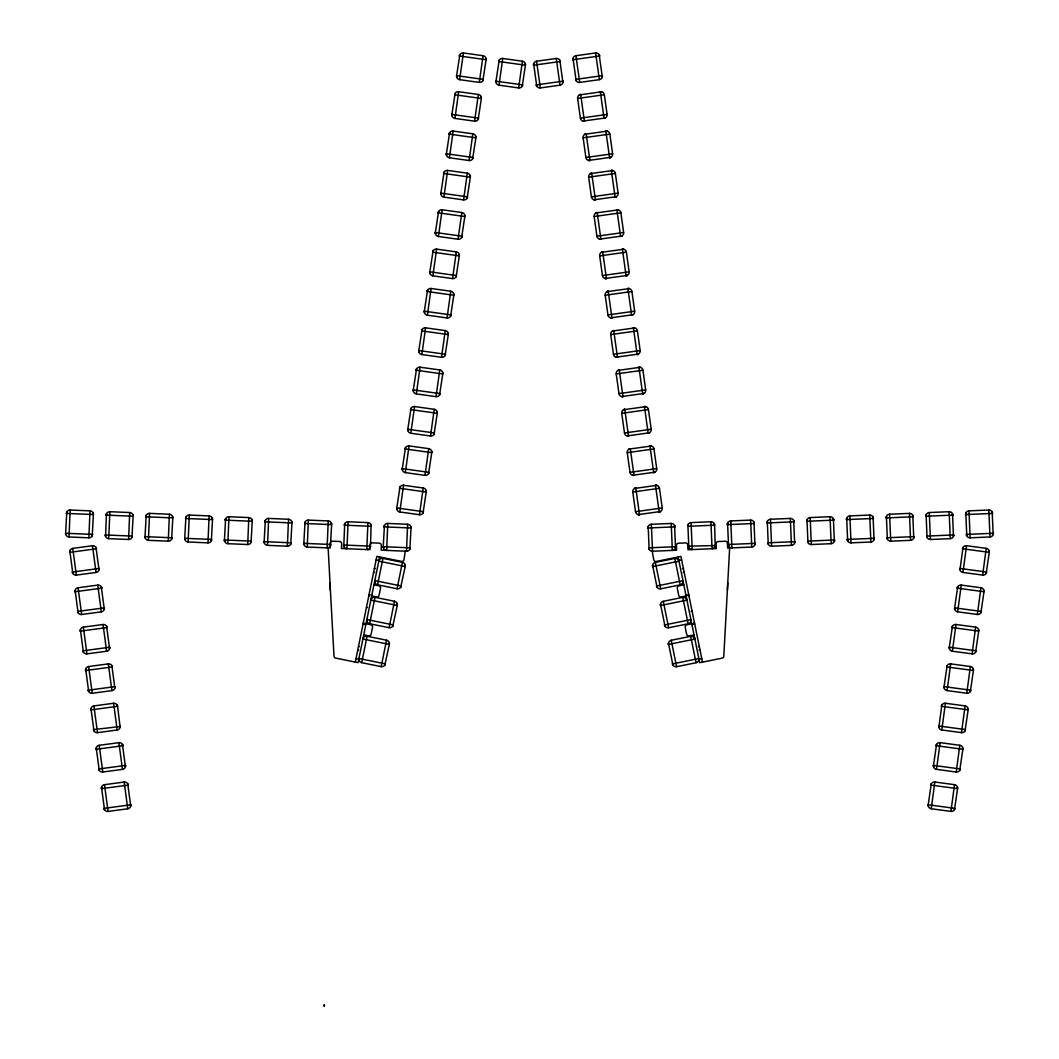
<?xml version="1.0" encoding="UTF-8"?>
<svg xmlns="http://www.w3.org/2000/svg" width="1059" height="1059" viewBox="0 0 1059 1059"><rect width="100%" height="100%" fill="white"/><g stroke="black" fill="none" stroke-linecap="round" stroke-linejoin="round"><path stroke-width="1.5" d="M652.596 565.294L657.057 587.216M660.525 604.239L664.999 626.16M668.467 643.17L672.928 665.105M690.892 620.878L690.905 619.594L664.483 624.982L664.933 625.869M66.783 512.185L65.618 533.273L92.57 534.411A3.548 3.548 0 0 1 88.863 537.813L69.02 536.966L70.159 510.028L90.002 510.862A3.548 3.548 0 0 1 93.404 514.555L92.239 535.655M88.863 537.813L90.002 510.862M105.543 536.211L106.482 513.853M105.556 535.92L105.331 534.954L132.269 536.092A3.548 3.548 0 0 1 128.576 539.481L108.72 538.647L109.858 511.709L129.714 512.543A3.548 3.548 0 0 1 133.103 516.236L131.951 537.337M128.576 539.481L129.714 512.543M146.195 515.534L145.03 536.635L171.968 537.773A3.548 3.548 0 0 1 168.275 541.162L148.419 540.328L149.557 513.377L169.414 514.224A3.548 3.548 0 0 1 172.816 517.917L171.651 539.005M168.275 541.162L169.414 514.224M185.894 517.216L184.729 538.303L211.681 539.441A3.548 3.548 0 0 1 207.974 542.843L188.131 542.009L189.27 515.058L209.113 515.905A3.548 3.548 0 0 1 212.515 519.598L211.35 540.686M207.974 542.843L209.113 515.905M225.593 518.897L224.442 539.984L251.38 541.123A3.548 3.548 0 0 1 247.687 544.525L227.831 543.677L228.969 516.739L248.825 517.573A3.548 3.548 0 0 1 252.214 521.28L251.062 542.367M247.687 544.525L248.825 517.573M265.306 520.565L264.141 541.665L291.079 542.804A3.548 3.548 0 0 1 287.386 546.192L267.53 545.359L268.682 518.42L288.525 519.254A3.548 3.548 0 0 1 291.927 522.947L290.762 544.048M287.386 546.192L288.525 519.254M305.005 522.246L303.84 543.346L330.792 544.485A3.548 3.548 0 0 1 327.099 547.874L307.242 547.04L308.381 520.101L328.237 520.935A3.548 3.548 0 0 1 331.626 524.629L330.474 545.425M327.099 547.874L328.237 520.935M343.765 546.285L344.704 523.927M344.704 524.218L344.387 525.171L371.325 526.31A3.548 3.548 0 0 0 367.936 522.616L348.08 521.769L346.942 548.721A3.548 3.548 0 0 1 343.553 545.014L370.491 546.153L371.113 525.039M367.936 522.616L366.798 549.555A3.548 3.548 0 0 0 370.491 546.153L370.187 547.106M369.962 546.497L369.829 549.687L341.461 548.483L341.673 543.704A2.131 2.131 0 0 0 339.635 541.48L332.447 541.175A2.131 2.131 0 0 0 330.329 543.214L330.117 548.006L328.131 547.927L333.982 656.117A2.131 2.131 0 0 0 335.677 658.089L358.088 662.656L379.625 556.968M409.873 549.078L411.038 527.991A3.548 3.548 0 0 0 407.636 524.284L387.793 523.45L386.654 550.389A3.548 3.548 0 0 1 383.252 546.696L384.417 525.608M405.253 551.183L403.956 559.761A2.131 2.131 0 0 1 401.877 561.455L376.845 556.399L355.308 662.087M370.028 544.895A2.131 2.131 0 0 1 372.159 542.857L379.334 543.161A2.131 2.131 0 0 1 381.372 545.372L381.174 550.164L406.497 551.236L407.636 524.284M727.427 590.088L727.758 582.993M533.657 63.95L536.754 86.11M562.925 82.443L559.827 60.284M573.012 58.444L576.109 80.603M602.28 76.936L599.182 54.777M652.648 565.585L652.582 566.578L679.004 561.191L678.488 560.012M660.591 604.517L660.512 605.51L686.934 600.135L686.417 598.957M668.52 643.462L668.454 644.454L694.876 639.067L694.36 637.889M682.896 581.656L682.962 580.663L656.54 586.051L657.004 586.938M690.839 620.6L690.905 619.594A3.548 3.548 0 0 1 688.138 623.791L668.666 627.749A3.548 3.548 0 0 1 664.483 624.982L664.853 625.445M698.768 659.532L698.847 658.539L672.425 663.927L672.875 664.814M69.828 551.077L72.806 573.263M75.11 590.472L78.088 612.645M80.405 629.853L83.37 652.04M85.686 669.235L88.665 691.421M98.99 569.742L96.025 547.569M90.968 708.63L93.947 730.803M104.285 609.137L101.307 586.951M96.25 748.011L99.228 770.197M109.567 648.518L106.588 626.346M101.532 787.393L104.51 809.579M114.849 687.9L111.87 665.727M125.425 766.676L122.447 744.503M130.707 806.071L127.729 783.885M324.425 1005.613L324.306 1004.885L324.054 1005.613M938.87 727.281L941.848 705.095M960.01 569.729L962.988 547.556M931.271 783.872L928.2 804.774L954.927 808.361A3.548 3.548 0 0 1 950.942 811.406L931.245 808.758L934.832 782.032L954.516 784.679A3.548 3.548 0 0 1 957.574 788.664L954.49 809.566M936.566 744.477L933.482 765.379L960.209 768.966A3.548 3.548 0 0 1 956.224 772.011L936.527 769.377L940.114 742.65L959.811 745.284A3.548 3.548 0 0 1 962.856 749.282L959.772 770.171M938.909 726.99L938.764 725.997L965.49 729.585A3.548 3.548 0 0 1 961.506 732.629L941.808 729.982L945.396 703.255L965.093 705.903A3.548 3.548 0 0 1 968.138 709.887L965.067 730.789M947.13 665.714L944.059 686.616L970.785 690.19A3.548 3.548 0 0 1 966.788 693.235L947.103 690.6L950.678 663.874L970.375 666.521A3.548 3.548 0 0 1 973.42 670.506L970.348 691.408M952.412 626.319L949.341 647.221L976.067 650.808A3.548 3.548 0 0 1 972.069 653.853L952.385 651.219L955.973 624.492L975.657 627.127A3.548 3.548 0 0 1 978.701 631.111L975.63 652.013M957.693 586.938L954.622 607.84L981.349 611.427A3.548 3.548 0 0 1 977.364 614.472L957.667 611.824L961.254 585.097L980.952 587.745A3.548 3.548 0 0 1 983.996 591.729L980.912 612.631M960.05 569.438L959.904 568.458L986.631 572.032A3.548 3.548 0 0 1 982.646 575.077L962.949 572.442L966.536 545.716L986.233 548.35A3.548 3.548 0 0 1 989.278 552.348L986.194 573.25M950.942 811.406L954.516 784.679M956.224 772.011L959.811 745.284M961.506 732.629L965.093 705.903M966.788 693.235L970.375 666.521M972.069 653.853L975.657 627.127M977.364 614.472L980.952 587.745M982.646 575.077L986.233 548.35M533.696 64.242L533.564 65.234L560.264 61.488L559.867 60.575M562.885 82.152L563.017 81.172L536.317 84.905L536.714 85.819M573.051 58.735L572.919 59.714L599.619 55.981L599.222 55.068M602.24 76.645L602.372 75.652L575.672 79.399L576.07 80.312M324.226 1005.07L323.988 1005.984M459.818 54.777L456.628 75.652L483.328 79.399A3.548 3.548 0 0 1 479.317 82.417L459.646 79.663L463.392 52.963L483.063 55.717A3.548 3.548 0 0 1 486.081 59.714L482.891 80.603M399.971 487.074L396.781 507.963L423.481 511.696A3.548 3.548 0 0 1 419.483 514.714L399.799 511.96L403.545 485.26L423.216 488.014A3.548 3.548 0 0 1 426.234 492.025L423.044 512.9M405.491 447.719L402.288 468.608L429.001 472.34A3.548 3.548 0 0 1 424.99 475.359L405.319 472.605L409.052 445.905L428.736 448.659A3.548 3.548 0 0 1 431.754 452.67L428.551 473.545M410.998 408.364L407.808 429.252L434.508 432.985A3.548 3.548 0 0 1 430.51 436.004L410.826 433.25L414.572 406.55L434.243 409.303A3.548 3.548 0 0 1 437.261 413.314L434.071 434.19M416.518 369.009L413.314 389.897L440.028 393.63A3.548 3.548 0 0 1 436.017 396.648L416.346 393.895L420.079 367.195L439.763 369.948A3.548 3.548 0 0 1 442.781 373.959L439.578 394.835M422.025 329.653L418.834 350.542L445.535 354.275A3.548 3.548 0 0 1 441.537 357.293L421.853 354.54L425.599 327.84L445.27 330.593A3.548 3.548 0 0 1 448.288 334.604L445.098 355.48M427.545 290.298L424.341 311.187L451.055 314.92A3.548 3.548 0 0 1 447.044 317.938L427.373 315.185L431.106 288.485L450.79 291.238A3.548 3.548 0 0 1 453.808 295.249L450.604 316.125M433.052 250.943L429.861 271.832L456.561 275.565A3.548 3.548 0 0 1 452.564 278.596L432.879 275.83L436.626 249.13L456.297 251.883A3.548 3.548 0 0 1 459.315 255.894L456.125 276.77M438.572 211.588L435.368 232.477L462.081 236.21A3.548 3.548 0 0 1 458.07 239.241L438.4 236.475L442.132 209.775L461.817 212.528A3.548 3.548 0 0 1 464.835 216.539L461.631 237.415M444.078 172.233L440.888 193.122L467.588 196.855A3.548 3.548 0 0 1 463.59 199.886L443.906 197.12L447.653 170.42L467.323 173.173A3.548 3.548 0 0 1 470.342 177.184L467.151 198.059M449.598 132.878L446.395 153.767L473.108 157.5A3.548 3.548 0 0 1 469.097 160.531L449.426 157.765L453.159 131.064L472.844 133.818A3.548 3.548 0 0 1 475.862 137.829L472.658 158.704M455.105 93.523L451.915 114.412L478.615 118.145A3.548 3.548 0 0 1 474.604 121.176L454.933 118.409L458.679 91.709L478.35 94.463A3.548 3.548 0 0 1 481.368 98.474L478.178 119.349M479.317 82.417L483.063 55.717M419.483 514.714L423.216 488.014M424.99 475.359L428.736 448.659M430.51 436.004L434.243 409.303M436.017 396.648L439.763 369.948M441.537 357.293L445.27 330.593M447.044 317.938L450.79 291.238M452.564 278.596L456.297 251.883M458.07 239.241L461.817 212.528M463.59 199.886L467.323 173.173M469.097 160.531L472.844 133.818M474.604 121.176L478.35 94.463M499.173 60.284L495.983 81.172L522.683 84.905A3.548 3.548 0 0 1 518.672 87.937L499.001 85.17L502.747 58.47L522.418 61.223A3.548 3.548 0 0 1 525.436 65.234L522.246 86.11M518.672 87.937L522.418 61.223M69.868 551.368L69.722 552.361L96.448 548.774L96.065 547.86M75.149 590.763L75.017 591.743L101.743 588.155L101.346 587.242M80.431 630.145L80.299 631.138L107.025 627.55L106.628 626.637M98.964 569.451L99.096 568.471L72.369 572.059L72.767 572.972M85.726 669.526L85.58 670.519L112.307 666.932L111.91 666.018M104.245 608.846L104.378 607.853L77.651 611.44L78.048 612.354M91.008 708.921L90.862 709.901L117.589 706.313L120.091 727.004M109.527 648.227L109.673 647.234L82.946 650.822L83.33 651.748M96.29 748.303L96.157 749.295L122.884 745.708L122.487 744.795M114.809 687.609L114.954 686.629L88.228 690.216L88.625 691.13M101.571 787.697L101.439 788.677L128.165 785.09L127.768 784.176M125.386 766.385L125.518 765.405L98.791 768.98L99.189 769.906M130.667 805.767L130.8 804.787L104.073 808.374L104.47 809.288M648.187 526.72L649.127 549.078M675.536 547.966L674.583 525.608M687.887 525.039L688.827 547.397M727.586 523.371L728.539 545.729M754.935 544.604L753.995 522.246M767.298 521.69L768.238 544.048M794.647 542.923L793.694 520.565M806.998 520.009L807.938 542.367M834.346 541.255L833.407 518.897M846.697 518.328L847.65 540.686M874.046 539.574L873.106 517.216M886.409 516.646L887.349 539.005M913.758 537.893L912.805 515.534M926.109 514.978L927.049 537.337M953.457 536.211L952.518 513.853M965.808 513.297L966.761 535.655M993.157 534.543L992.217 512.185M358.948 659.77L358.935 658.486L385.357 663.874A3.548 3.548 0 0 1 381.174 666.64L361.701 662.669L367.089 636.247L386.561 640.218A3.548 3.548 0 0 1 389.328 644.402L384.841 665.052M366.891 620.826L366.864 619.541L393.286 624.929A3.548 3.548 0 0 1 389.103 627.696L369.644 623.738L375.018 597.316L394.491 601.274A3.548 3.548 0 0 1 397.257 605.47L392.783 626.107M374.82 581.894L374.807 580.61L401.229 585.998A3.548 3.548 0 0 1 397.046 588.764L377.573 584.793L382.961 558.371L402.433 562.342A3.548 3.548 0 0 1 405.2 566.525L400.712 587.176M381.174 666.64L386.561 640.218M389.103 627.696L394.491 601.274M397.046 588.764L402.433 562.342M648.201 527.011L647.962 527.991L674.914 526.852L674.596 525.899M675.523 547.675L675.748 546.696L648.81 547.834L649.114 548.787M687.9 525.33L687.675 526.31L714.613 525.171L715.222 545.994M727.599 523.662L727.374 524.629L754.312 523.49L754.008 522.537M754.921 544.313L755.16 543.346L728.208 544.485L728.526 545.425M767.312 521.981L767.073 522.947L794.025 521.809L793.707 520.869M794.634 542.632L794.859 541.665L767.921 542.804L768.225 543.757M807.011 520.3L806.786 521.28L833.724 520.128L833.407 519.188M834.333 540.95L834.558 539.984L807.62 541.123L807.938 542.076M846.71 518.619L846.485 519.598L873.423 518.46L873.119 517.507M874.032 539.283L874.271 538.303L847.319 539.441L847.637 540.394M886.423 516.951L886.184 517.917L913.136 516.779L912.818 515.826M913.745 537.601L913.97 536.635L887.032 537.773L887.336 538.713M926.122 515.27L925.897 516.236L952.835 515.098L952.531 514.158M953.444 535.92L953.669 534.954L926.731 536.092L927.049 537.032M965.821 513.589L965.596 514.555L992.535 513.416L992.23 512.477M993.143 534.239L993.382 533.273L966.43 534.411L966.748 535.364M652.741 566.009L652.582 566.578A3.548 3.548 0 0 1 655.349 562.395L674.821 558.424A3.548 3.548 0 0 1 679.004 561.191L678.541 560.304M660.67 604.954L660.512 605.51A3.548 3.548 0 0 1 663.278 601.327L682.751 597.355A3.548 3.548 0 0 1 686.934 600.135L686.484 599.248M682.803 581.219L682.962 580.663A3.548 3.548 0 0 1 680.196 584.846L660.737 588.817A3.548 3.548 0 0 1 656.54 586.051L656.911 586.501M668.613 643.885L668.454 644.454A3.548 3.548 0 0 1 671.221 640.271L690.693 636.3A3.548 3.548 0 0 1 694.876 639.067L694.413 638.18M698.675 659.095L698.847 658.539A3.548 3.548 0 0 1 696.067 662.722L676.608 666.693A3.548 3.548 0 0 1 672.425 663.927L672.783 664.377M66.77 512.477L66.465 513.416L93.404 514.555L93.192 513.297M92.252 535.364L92.279 534.914M106.469 514.158L106.165 515.098L133.103 516.236L132.891 514.978M131.951 537.032L131.978 536.595M146.182 515.826L145.864 516.779L172.816 517.917L172.591 516.646M171.664 538.713L171.677 538.276M185.881 517.507L185.577 518.46L212.515 519.598L212.303 518.328M211.363 540.394L211.39 539.958M225.593 519.188L225.276 520.128L252.214 521.28L252.002 520.009M251.062 542.076L251.089 541.639M265.293 520.869L264.975 521.809L291.927 522.947L291.702 521.69M290.775 543.757L290.788 543.307M304.992 522.537L304.688 523.49L331.626 524.629L331.414 523.371M384.404 525.899L384.086 526.852L411.038 527.991L410.813 526.72M409.886 548.787L410.19 547.834L383.252 546.696L383.464 547.966M533.762 64.678L533.564 65.234A3.548 3.548 0 0 1 536.582 61.223L556.266 58.47A3.548 3.548 0 0 1 560.264 61.488L559.933 61.012M562.832 81.728L563.017 81.172A3.548 3.548 0 0 1 559.999 85.17L540.328 87.937A3.548 3.548 0 0 1 536.317 84.905L536.661 85.382M573.118 59.172L572.919 59.714A3.548 3.548 0 0 1 575.937 55.717L595.621 52.963A3.548 3.548 0 0 1 599.619 55.981L599.288 55.505M602.187 76.208L602.372 75.652A3.548 3.548 0 0 1 599.354 79.663L579.683 82.417A3.548 3.548 0 0 1 575.672 79.399L576.017 79.875M69.92 551.805L69.722 552.361A3.548 3.548 0 0 1 72.767 548.377L92.464 545.729A3.548 3.548 0 0 1 96.448 548.774L96.117 548.297M75.215 591.2L75.017 591.743A3.548 3.548 0 0 1 78.062 587.758L97.746 585.111A3.548 3.548 0 0 1 101.743 588.155L101.399 587.679M98.897 569.014L99.096 568.471A3.548 3.548 0 0 1 96.051 572.456L76.354 575.103A3.548 3.548 0 0 1 72.369 572.059L72.714 572.535M80.497 630.582L80.299 631.138A3.548 3.548 0 0 1 83.343 627.14L103.041 624.506A3.548 3.548 0 0 1 107.025 627.55L106.681 627.074M104.179 608.409L104.378 607.853A3.548 3.548 0 0 1 101.333 611.837L81.649 614.485A3.548 3.548 0 0 1 77.651 611.44L77.995 611.917M85.779 669.963L85.58 670.519A3.548 3.548 0 0 1 88.625 666.535L108.322 663.887A3.548 3.548 0 0 1 112.307 666.932L111.976 666.455M109.474 647.79L109.673 647.234A3.548 3.548 0 0 1 106.615 651.232L86.931 653.866A3.548 3.548 0 0 1 82.946 650.822L83.277 651.311M91.061 709.358L90.862 709.901A3.548 3.548 0 0 1 93.907 705.916L113.604 703.269A3.548 3.548 0 0 1 117.589 706.313L117.165 705.109M114.756 687.172L114.954 686.629A3.548 3.548 0 0 1 111.91 690.614L92.212 693.261A3.548 3.548 0 0 1 88.228 690.216L88.559 690.693M96.356 748.739L96.157 749.295A3.548 3.548 0 0 1 99.202 745.298L118.886 742.663A3.548 3.548 0 0 1 122.884 745.708L122.54 745.232M120.038 726.567L93.51 729.598L93.907 730.511M101.638 788.121L101.439 788.677A3.548 3.548 0 0 1 104.484 784.693L124.168 782.045A3.548 3.548 0 0 1 128.165 785.09L127.821 784.613M125.319 765.948L125.518 765.405A3.548 3.548 0 0 1 122.473 769.39L102.776 772.024A3.548 3.548 0 0 1 98.791 768.98L99.136 769.469M130.601 805.343L130.8 804.787A3.548 3.548 0 0 1 127.755 808.772L108.071 811.419A3.548 3.548 0 0 1 104.073 808.374L104.417 808.851M689.065 596.376L688.721 595.317L687.887 595.595M962.949 547.847L962.552 548.761L989.278 552.348L989.172 551.064M957.654 587.229L957.27 588.142L983.996 591.729L983.89 590.445M952.372 626.61L951.975 627.537L978.701 631.111L978.609 629.84M986.233 572.959L986.3 572.522M947.09 666.005L946.693 666.918L973.42 670.506L973.327 669.222M980.952 612.34L981.018 611.903M941.808 705.387L941.411 706.3L968.138 709.887L968.032 708.617M975.67 651.722L975.723 651.285M936.527 744.768L936.13 745.695L962.856 749.282L962.75 747.998M970.388 691.117L970.441 690.68M931.232 784.163L930.848 785.076L957.574 788.664L957.468 787.38M965.093 730.498L965.159 730.061M959.811 769.88L959.878 769.443M954.53 809.275L954.583 808.838M459.778 55.068L459.381 55.981L486.081 59.714L485.988 58.444M455.066 93.814L454.668 94.728L481.368 98.474L481.276 97.19M449.559 133.169L449.148 134.083L475.862 137.829L475.769 136.545M482.93 80.312L482.983 79.875M444.039 172.524L443.642 173.438L470.342 177.184L470.249 175.9M499.133 60.575L498.736 61.488L525.436 65.234L525.343 63.95M478.218 119.058L478.271 118.621M438.532 211.879L438.135 212.793L464.835 216.539L464.742 215.255M472.698 158.413L472.764 157.976M433.012 251.235L432.615 252.148L459.315 255.894L459.222 254.61M467.191 197.768L467.244 197.331M427.505 290.59L427.108 291.503L453.808 295.249L453.715 293.965M522.286 85.819L522.339 85.382M461.671 237.123L461.737 236.687M421.985 329.945L421.588 330.858L448.288 334.604L448.195 333.32M456.164 276.478L456.23 276.042M416.478 369.3L416.081 370.213L442.781 373.959L442.688 372.675M450.644 315.834L450.71 315.397M410.958 408.655L410.561 409.568L437.261 413.314L437.168 412.03M445.137 355.189L445.204 354.752M405.451 448.01L405.054 448.923L431.754 452.67L431.662 451.386M439.617 394.544L439.684 394.107M399.931 487.365L399.534 488.278L426.234 492.025L426.142 490.741M434.111 433.899L434.177 433.462M397.244 604.186L397.257 605.47L370.835 600.082L371.352 598.904M428.591 473.254L428.657 472.817M423.084 512.609L423.15 512.172M648.214 527.461L647.962 527.991A3.548 3.548 0 0 1 651.364 524.284L671.207 523.45A3.548 3.548 0 0 1 674.914 526.852L674.623 526.336M675.496 547.225L675.748 546.696A3.548 3.548 0 0 1 672.346 550.389L671.207 523.45M687.913 525.78L687.675 526.31A3.548 3.548 0 0 1 691.064 522.616L710.92 521.769A3.548 3.548 0 0 1 714.613 525.171L714.296 523.927M715.209 545.557L688.509 546.153L688.813 547.106M727.626 524.099L727.374 524.629A3.548 3.548 0 0 1 730.763 520.935L750.619 520.101A3.548 3.548 0 0 1 754.312 523.49L754.021 522.987M754.908 543.876L755.16 543.346A3.548 3.548 0 0 1 751.758 547.04L731.901 547.874A3.548 3.548 0 0 1 728.208 544.485L728.499 544.988M767.325 522.418L767.073 522.947A3.548 3.548 0 0 1 770.475 519.254L790.318 518.42A3.548 3.548 0 0 1 794.025 521.809L793.734 521.306M794.607 542.195L794.859 541.665A3.548 3.548 0 0 1 791.47 545.359L771.614 546.192A3.548 3.548 0 0 1 767.921 542.804L768.212 543.307M807.024 520.737L806.786 521.28A3.548 3.548 0 0 1 810.175 517.573L830.031 516.739A3.548 3.548 0 0 1 833.724 520.128L833.433 519.625M834.32 540.514L834.558 539.984A3.548 3.548 0 0 1 831.169 543.677L811.313 544.525A3.548 3.548 0 0 1 807.62 541.123L807.911 541.639M846.737 519.069L846.485 519.598A3.548 3.548 0 0 1 849.887 515.905L869.73 515.058A3.548 3.548 0 0 1 873.423 518.46L873.132 517.944M874.019 538.832L874.271 538.303A3.548 3.548 0 0 1 870.869 542.009L851.026 542.843A3.548 3.548 0 0 1 847.319 539.441L847.61 539.958M886.436 517.388L886.184 517.917A3.548 3.548 0 0 1 889.586 514.224L909.443 513.377A3.548 3.548 0 0 1 913.136 516.779L912.845 516.276M913.718 537.165L913.97 536.635A3.548 3.548 0 0 1 910.581 540.328L890.725 541.162A3.548 3.548 0 0 1 887.032 537.773L887.323 538.276M926.135 515.707L925.897 516.236A3.548 3.548 0 0 1 929.286 512.543L949.142 511.709A3.548 3.548 0 0 1 952.835 515.098L952.544 514.595M953.431 535.483L953.669 534.954A3.548 3.548 0 0 1 950.28 538.647L930.424 539.481A3.548 3.548 0 0 1 926.731 536.092L927.022 536.595M965.848 514.025L965.596 514.555A3.548 3.548 0 0 1 968.998 510.862L988.841 510.028A3.548 3.548 0 0 1 992.535 513.416L992.243 512.913M993.13 533.802L993.382 533.273A3.548 3.548 0 0 1 989.98 536.966L970.137 537.813A3.548 3.548 0 0 1 966.43 534.411L966.721 534.914M379.228 560.251L378.778 561.138L405.2 566.525L405.187 565.241M375.018 597.316A3.548 3.548 0 0 0 370.835 600.082L371.299 599.195M363.356 638.127L362.906 639.014L389.328 644.402L389.315 643.117M400.779 586.885L400.858 586.448M392.836 625.816L392.929 625.392M384.894 664.761L384.986 664.324M66.757 512.913L66.465 513.416A3.548 3.548 0 0 1 70.159 510.028M106.456 514.595L106.165 515.098A3.548 3.548 0 0 1 109.858 511.709M146.155 516.276L145.864 516.779A3.548 3.548 0 0 1 149.557 513.377M185.868 517.944L185.577 518.46A3.548 3.548 0 0 1 189.27 515.058M225.567 519.625L225.276 520.128A3.548 3.548 0 0 1 228.969 516.739M265.266 521.306L264.975 521.809A3.548 3.548 0 0 1 268.682 518.42M304.979 522.987L304.688 523.49A3.548 3.548 0 0 1 308.381 520.101M344.678 524.655L344.387 525.171A3.548 3.548 0 0 1 348.08 521.769M384.377 526.336L384.086 526.852A3.548 3.548 0 0 1 387.793 523.45M409.899 548.35L410.19 547.834A3.548 3.548 0 0 1 406.497 551.236M962.883 548.284L962.552 548.761A3.548 3.548 0 0 1 966.536 545.716M957.601 587.666L957.27 588.142A3.548 3.548 0 0 1 961.254 585.097M952.319 627.047L951.975 627.537A3.548 3.548 0 0 1 955.973 624.492M947.037 666.442L946.693 666.918A3.548 3.548 0 0 1 950.678 663.874M941.742 705.824L941.411 706.3A3.548 3.548 0 0 1 945.396 703.255M936.46 745.205L936.13 745.695A3.548 3.548 0 0 1 940.114 742.65M931.179 784.6L930.848 785.076A3.548 3.548 0 0 1 934.832 782.032M459.725 55.505L459.381 55.981A3.548 3.548 0 0 1 463.392 52.963M455.013 94.251L454.668 94.728A3.548 3.548 0 0 1 458.679 91.709M499.08 61.012L498.736 61.488A3.548 3.548 0 0 1 502.747 58.47M449.493 133.606L449.148 134.083A3.548 3.548 0 0 1 453.159 131.064M443.986 172.961L443.642 173.438A3.548 3.548 0 0 1 447.653 170.42M438.466 212.316L438.135 212.793A3.548 3.548 0 0 1 442.132 209.775M432.959 251.671L432.615 252.148A3.548 3.548 0 0 1 436.626 249.13M427.439 291.026L427.108 291.503A3.548 3.548 0 0 1 431.106 288.485M421.932 330.382L421.588 330.858A3.548 3.548 0 0 1 425.599 327.84M416.412 369.737L416.081 370.213A3.548 3.548 0 0 1 420.079 367.195M410.905 409.092L410.561 409.568A3.548 3.548 0 0 1 414.572 406.55M405.385 448.447L405.054 448.923A3.548 3.548 0 0 1 409.052 445.905M399.878 487.802L399.534 488.278A3.548 3.548 0 0 1 403.545 485.26M379.148 560.688L378.778 561.138A3.548 3.548 0 0 1 382.961 558.371M363.277 638.564L362.906 639.014A3.548 3.548 0 0 1 367.089 636.247M363.436 622.176L363.833 623.473M694.294 623.433L694.333 622.215M580.173 94.807L601.605 91.802M604.543 118.079L583.112 121.07M585.68 134.162L607.125 131.157M610.063 157.434L588.619 160.425M591.2 173.517L612.631 170.512M615.57 196.789L594.139 199.78M596.707 212.872L618.152 209.867M621.09 236.144L599.646 239.135M602.227 252.227L623.658 249.222M626.597 275.499L605.166 278.491M607.734 291.582L629.178 288.577M632.117 314.854L610.672 317.846M613.254 330.938L634.685 327.933M637.624 354.209L616.192 357.201M618.76 370.293L640.205 367.288M643.144 393.564L621.699 396.556M624.281 409.648L645.712 406.643M648.651 432.919L627.219 435.911M629.787 449.003L651.232 445.998M654.171 472.274L632.726 475.266M635.307 488.358L656.739 485.353M659.678 511.629L638.246 514.621M369.048 595.264L368.704 596.323M579.736 94.86L580.65 94.463L584.396 121.176L583.403 121.03M604.98 118.012L604.067 118.409L600.334 91.709L601.313 91.842M585.243 134.215L586.157 133.818L589.903 160.531L588.91 160.386M610.5 157.367L609.587 157.765L605.841 131.064L606.833 131.197M590.763 173.57L591.677 173.173L595.423 199.886L594.43 199.741M616.007 196.722L615.094 197.12L611.347 170.42L612.34 170.552M596.27 212.925L597.183 212.528L600.93 239.241L599.937 239.096M621.527 236.078L620.614 236.475L616.867 209.775L617.86 209.907M601.79 252.28L602.703 251.883L606.45 278.596L605.457 278.451M627.034 275.433L626.121 275.83L622.374 249.13L623.367 249.262M607.297 291.635L608.21 291.238L611.956 317.938L610.964 317.806M632.554 314.788L631.641 315.185L627.894 288.485L628.887 288.617M612.817 330.99L613.73 330.593L617.476 357.293L616.484 357.161M638.061 354.143L637.147 354.54L633.401 327.84L634.394 327.972M618.324 370.346L619.237 369.948L622.983 396.648L621.99 396.516M643.581 393.498L642.667 393.895L638.921 367.195L639.914 367.327M623.844 409.701L624.757 409.303L628.503 436.004L627.51 435.871M649.088 432.853L648.174 433.25L644.428 406.55L645.421 406.682M629.35 449.056L630.264 448.659L634.01 475.359L633.017 475.226M654.594 472.208L653.681 472.605L649.948 445.905L650.941 446.038M634.87 488.411L635.784 488.014L639.517 514.714L638.537 514.581M660.114 511.563L659.201 511.96L655.455 485.26L656.448 485.393M579.445 94.913L580.65 94.463A3.548 3.548 0 0 0 577.632 98.474L580.385 118.145A3.548 3.548 0 0 0 584.396 121.176L583.84 120.978M605.271 117.973L604.067 118.409A3.548 3.548 0 0 0 607.085 114.412L604.332 94.728A3.548 3.548 0 0 0 600.334 91.709L600.877 91.908M584.952 134.268L586.157 133.818A3.548 3.548 0 0 0 583.138 137.829L585.892 157.5A3.548 3.548 0 0 0 589.903 160.531L589.347 160.333M610.791 157.328L609.587 157.765A3.548 3.548 0 0 0 612.605 153.767L609.852 134.083A3.548 3.548 0 0 0 605.841 131.064L606.397 131.263M590.472 173.61L591.677 173.173A3.548 3.548 0 0 0 588.658 177.184L591.412 196.855A3.548 3.548 0 0 0 595.423 199.886L594.867 199.688M616.298 196.683L615.094 197.12A3.548 3.548 0 0 0 618.112 193.122L615.358 173.438A3.548 3.548 0 0 0 611.347 170.42L611.903 170.618M595.979 212.965L597.183 212.528A3.548 3.548 0 0 0 594.165 216.539L596.919 236.21A3.548 3.548 0 0 0 600.93 239.241L600.374 239.043M621.818 236.038L620.614 236.475A3.548 3.548 0 0 0 623.632 232.477L620.878 212.793A3.548 3.548 0 0 0 616.867 209.775L617.423 209.973M601.499 252.32L602.703 251.883A3.548 3.548 0 0 0 599.685 255.894L602.439 275.565A3.548 3.548 0 0 0 606.45 278.596L605.894 278.398M627.325 275.393L626.121 275.83A3.548 3.548 0 0 0 629.139 271.832L626.385 252.148A3.548 3.548 0 0 0 622.374 249.13L622.93 249.328M607.006 291.675L608.21 291.238A3.548 3.548 0 0 0 605.192 295.249L607.945 314.92A3.548 3.548 0 0 0 611.956 317.938L611.4 317.753M632.845 314.748L631.641 315.185A3.548 3.548 0 0 0 634.659 311.187L631.905 291.503A3.548 3.548 0 0 0 627.894 288.485L628.45 288.683M612.526 331.03L613.73 330.593A3.548 3.548 0 0 0 610.712 334.604L613.465 354.275A3.548 3.548 0 0 0 617.476 357.293L616.92 357.108M638.352 354.103L637.147 354.54A3.548 3.548 0 0 0 640.166 350.542L637.412 330.858A3.548 3.548 0 0 0 633.401 327.84L633.957 328.038M618.032 370.385L619.237 369.948A3.548 3.548 0 0 0 616.219 373.959L618.972 393.63A3.548 3.548 0 0 0 622.983 396.648L622.427 396.463M643.872 393.458L642.667 393.895A3.548 3.548 0 0 0 645.686 389.897L642.932 370.213A3.548 3.548 0 0 0 638.921 367.195L639.477 367.394M623.552 409.74L624.757 409.303A3.548 3.548 0 0 0 621.739 413.314L624.492 432.985A3.548 3.548 0 0 0 628.503 436.004L627.947 435.818M649.379 432.813L648.174 433.25A3.548 3.548 0 0 0 651.192 429.252L648.439 409.568A3.548 3.548 0 0 0 644.428 406.55L644.984 406.749M629.059 449.095L630.264 448.659A3.548 3.548 0 0 0 627.246 452.67L629.999 472.34A3.548 3.548 0 0 0 634.01 475.359L633.454 475.173M654.899 472.168L653.681 472.605A3.548 3.548 0 0 0 656.712 468.608L653.959 448.923A3.548 3.548 0 0 0 649.948 445.905L650.504 446.104M634.579 488.451L635.784 488.014A3.548 3.548 0 0 0 632.766 492.025L635.519 511.696A3.548 3.548 0 0 0 639.517 514.714L638.974 514.528M660.406 511.523L659.201 511.96A3.548 3.548 0 0 0 662.219 507.963L659.466 488.278A3.548 3.548 0 0 0 655.455 485.26L656.011 485.459M678.859 560.502L681.639 559.933M682.459 568.67L683.386 568.484M683.227 572.429L684.154 572.231M683.823 584.833L678.951 585.826A2.131 2.131 0 0 0 677.297 588.341L678.713 595.29A2.131 2.131 0 0 0 681.215 596.945L686.55 595.86M685.914 595.118L686.616 594.973M688.006 594.695L688.694 594.549M691.156 611.361L692.083 611.175M692.215 623.672L686.894 624.757A2.131 2.131 0 0 0 685.226 627.272L686.642 634.222A2.131 2.131 0 0 0 689.157 635.89L694.029 634.897M691.924 624.611L692.851 624.426M693.777 624.241L694.704 624.042M698.358 646.692L699.284 646.493M699.072 650.16L699.999 649.974M698.98 659.227L701.76 658.672M577.632 98.474L604.332 94.728M580.385 118.145L607.085 114.412M583.138 137.829L609.852 134.083M585.892 157.5L612.605 153.767M588.658 177.184L615.358 173.438M591.412 196.855L618.112 193.122M594.165 216.539L620.878 212.793M596.919 236.21L623.632 232.477M599.685 255.894L626.385 252.148M602.439 275.565L629.139 271.832M605.192 295.249L631.905 291.503M607.945 314.92L634.659 311.187M610.712 334.604L637.412 330.858M613.465 354.275L640.166 350.542M616.219 373.959L642.932 370.213M618.972 393.63L645.686 389.897M621.739 413.314L648.439 409.568M624.492 432.985L651.192 429.252M627.246 452.67L653.959 448.923M629.999 472.34L656.712 468.608M632.766 492.025L659.466 488.278M635.519 511.696L662.219 507.963M93.841 730.075L93.51 729.598A3.548 3.548 0 0 0 97.494 732.643L117.192 729.995A3.548 3.548 0 0 0 120.236 726.011M324.491 1005.984L324.253 1005.07M376.13 559.88L378.91 560.449M374.396 568.431L375.323 568.617M373.628 572.191L374.555 572.376M373.959 584.78L378.818 585.773A2.131 2.131 0 0 1 380.485 588.288L379.069 595.237A2.131 2.131 0 0 1 376.554 596.892L371.219 595.807M369.075 594.496L369.776 594.642M371.166 594.92L371.855 595.065M366.454 607.363L367.38 607.562M365.554 623.619L370.888 624.717A2.131 2.131 0 0 1 372.543 627.219L371.127 634.182A2.131 2.131 0 0 1 368.625 635.837L363.753 634.844M363.065 624.003L363.992 624.188M364.918 624.373L365.845 624.558M358.485 646.44L359.411 646.639M357.783 649.922L358.71 650.107M356.009 658.619L358.789 659.188M117.258 705.837L117.192 705.4M714.322 524.655L714.296 524.218M688.8 546.669L688.509 546.153A3.548 3.548 0 0 0 692.202 549.555L691.064 522.616M649.101 548.35L648.81 547.834A3.548 3.548 0 0 0 652.503 551.236L676.608 550.217L676.41 545.425A2.131 2.131 0 0 1 678.435 543.214L685.623 542.91A2.131 2.131 0 0 1 687.754 544.948L687.953 549.74L716.308 548.536L716.109 543.757A2.131 2.131 0 0 1 718.148 541.533L725.322 541.228A2.131 2.131 0 0 1 727.454 543.267L727.652 548.059L729.651 547.966L723.8 656.17A2.131 2.131 0 0 1 722.092 658.142L699.695 662.709L678.144 557.021M410.786 527.461L410.799 527.011M383.504 547.225L383.477 547.675M371.087 525.78L371.1 525.33M331.374 524.099L331.401 523.662M304.092 543.876L303.84 543.346A3.548 3.548 0 0 0 307.242 547.04M291.675 522.418L291.688 521.981M264.393 542.195L264.141 541.665A3.548 3.548 0 0 0 267.53 545.359M251.976 520.737L251.989 520.3M224.68 540.514L224.442 539.984A3.548 3.548 0 0 0 227.831 543.677M212.263 519.069L212.29 518.619M184.981 538.832L184.729 538.303A3.548 3.548 0 0 0 188.131 542.009M172.564 517.388L172.577 516.951M145.282 537.165L145.03 536.635A3.548 3.548 0 0 0 148.419 540.328M132.865 515.707L132.878 515.27M93.152 514.025L93.179 513.589M65.87 533.802L65.618 533.273A3.548 3.548 0 0 0 69.02 536.966M989.08 551.792L989.132 551.355M983.798 591.174L983.851 590.737M978.503 630.568L978.569 630.131M954.821 608.382L954.622 607.84A3.548 3.548 0 0 0 957.667 611.824M973.221 669.95L973.287 669.513M949.539 647.777L949.341 647.221A3.548 3.548 0 0 0 952.385 651.219M967.939 709.345L967.992 708.908M944.257 687.159L944.059 686.616A3.548 3.548 0 0 0 947.103 690.6M962.657 748.726L962.71 748.289M957.376 788.108L957.429 787.671M933.681 765.935L933.482 765.379A3.548 3.548 0 0 0 936.527 769.377M928.399 805.317L928.2 804.774A3.548 3.548 0 0 0 931.245 808.758M525.251 64.678L525.304 64.242M496.168 81.728L495.983 81.172A3.548 3.548 0 0 0 499.001 85.17M485.896 59.172L485.949 58.735M481.183 97.918L481.236 97.481M456.813 76.208L456.628 75.652A3.548 3.548 0 0 0 459.646 79.663M475.663 137.273L475.729 136.836M452.1 114.954L451.915 114.412A3.548 3.548 0 0 0 454.933 118.409M470.156 176.628L470.209 176.191M446.594 154.31L446.395 153.767A3.548 3.548 0 0 0 449.426 157.765M464.636 215.983L464.702 215.546M441.087 193.665L440.888 193.122A3.548 3.548 0 0 0 443.906 197.12M459.129 255.338L459.182 254.901M435.567 233.02L435.368 232.477A3.548 3.548 0 0 0 438.4 236.475M453.609 294.693L453.676 294.256M430.06 272.375L429.861 271.832A3.548 3.548 0 0 0 432.879 275.83M448.103 334.048L448.156 333.611M424.54 311.73L424.341 311.187A3.548 3.548 0 0 0 427.373 315.185M442.583 373.403L442.649 372.967M419.033 351.085L418.834 350.542A3.548 3.548 0 0 0 421.853 354.54M437.076 412.758L437.129 412.322M413.513 390.44L413.314 389.897A3.548 3.548 0 0 0 416.346 393.895M431.556 452.114L431.622 451.677M408.006 429.795L407.808 429.252A3.548 3.548 0 0 0 410.826 433.25M426.049 491.469L426.102 491.032M402.486 469.15L402.288 468.608A3.548 3.548 0 0 0 405.319 472.605M396.979 508.505L396.781 507.963A3.548 3.548 0 0 0 399.799 511.96M405.041 565.956L405.12 565.532M397.099 604.901L397.191 604.464M389.169 643.846L389.249 643.409M343.553 545.014L343.778 545.994M304.079 544.313L303.84 543.346L304.065 544.604M264.366 542.632L264.141 541.665L264.353 542.923M224.667 540.95L224.442 539.984L224.654 541.255M184.968 539.283L184.729 538.303L184.954 539.574M145.255 537.601L145.03 536.635L145.242 537.893M65.857 534.239L65.618 533.273L65.843 534.543M702.474 662.14L680.937 556.452L655.905 561.508A2.131 2.131 0 0 1 653.813 559.801L652.648 554.069L651.364 524.284M674.821 558.424L680.196 584.846M682.751 597.355L688.138 623.791M690.693 636.3L696.067 662.722M655.349 562.395L660.737 588.817M663.278 601.327L668.666 627.749M671.221 640.271L676.608 666.693M954.768 608.819L954.622 607.84L954.728 609.124M949.473 648.214L949.341 647.221L949.433 648.505M944.191 687.595L944.059 686.616L944.151 687.887M933.628 766.372L933.482 765.379L933.588 766.663M928.333 805.753L928.2 804.774L928.306 806.045M595.621 52.963L599.354 79.663M575.937 55.717L579.683 82.417M556.266 58.47L559.999 85.17M536.582 61.223L540.328 87.937M496.115 82.152L495.983 81.172L496.075 82.443M456.76 76.645L456.628 75.652L456.72 76.936M452.047 115.391L451.915 114.412L452.008 115.683M446.527 154.746L446.395 153.767L446.488 155.038M441.021 194.101L440.888 193.122L440.981 194.393M435.501 233.457L435.368 232.477L435.461 233.748M429.994 272.812L429.861 271.832L429.954 273.103M424.474 312.167L424.341 311.187L424.434 312.458M418.967 351.522L418.834 350.542L418.927 351.813M413.447 390.877L413.314 389.897L413.407 391.168M407.94 430.232L407.808 429.252L407.9 430.523M402.433 469.587L402.288 468.608L402.38 469.878M396.913 508.942L396.781 507.963L396.873 509.233M92.464 545.729L96.051 572.456M97.746 585.111L101.333 611.837M103.041 624.506L106.615 651.232M108.322 663.887L111.91 690.614M113.604 703.269L117.192 729.995M118.886 742.663L122.473 769.39M124.168 782.045L127.755 808.772M72.767 548.377L76.354 575.103M78.062 587.758L81.649 614.485M83.343 627.14L86.931 653.866M88.625 666.535L92.212 693.261M93.907 705.916L97.494 732.643M99.202 745.298L102.776 772.024M104.484 784.693L108.071 811.419M374.873 581.603L374.807 580.61A3.548 3.548 0 0 0 377.573 584.793M366.943 620.548L366.864 619.541A3.548 3.548 0 0 0 369.644 623.738M359.001 659.479L358.935 658.486A3.548 3.548 0 0 0 361.701 662.669M329.958 583.059L330.289 590.141M988.841 510.028L989.98 536.966M968.998 510.862L970.137 537.813M949.142 511.709L950.28 538.647M929.286 512.543L930.424 539.481M909.443 513.377L910.581 540.328M889.586 514.224L890.725 541.162M869.73 515.058L870.869 542.009M849.887 515.905L851.026 542.843M830.031 516.739L831.169 543.677M810.175 517.573L811.313 544.525M790.318 518.42L791.47 545.359M770.475 519.254L771.614 546.192M750.619 520.101L751.758 547.04M730.763 520.935L731.901 547.874M710.92 521.769L712.058 548.721A3.548 3.548 0 0 0 715.447 545.014M962.949 572.442A3.548 3.548 0 0 1 959.904 568.458M941.808 729.982A3.548 3.548 0 0 1 938.764 725.997M108.72 538.647A3.548 3.548 0 0 1 105.331 534.954"/></g></svg>
